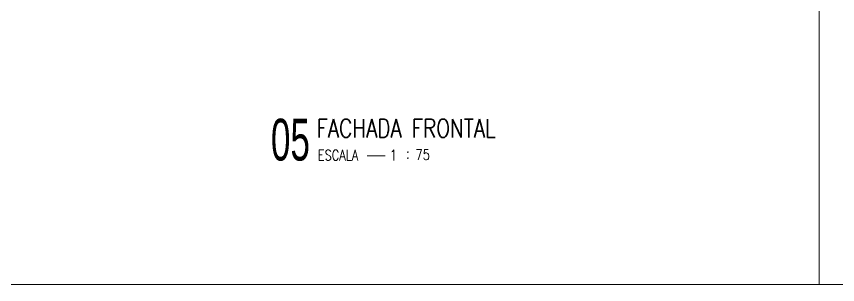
# Model space of a CAD drawing. Header units: millimetres. Extents: x 1345 to 2117, y 1214 to 1365.
# Drawn here: x 1455.98 to 1476.36, y 1277.8 to 1284.45 of the extents above; entities that cross this region are included whole.
import ezdxf
from ezdxf.enums import TextEntityAlignment as Align

# ---------------------------------------------------------------- set-up
doc = ezdxf.new("R2010")
doc.units = ezdxf.units.MM
doc.header["$LTSCALE"] = 0.5
for name, color, linetype, lineweight in [('E-TXT-G', 3, 'Continuous', 30), ('E-TXT-W', 7, 'Continuous', 15), ('E-TXT-Y', 2, 'Continuous', 40)]:
    doc.layers.add(name, color=color, linetype=linetype, lineweight=lineweight)
doc.styles.add('REG140', font='romans.shx', dxfattribs={"width": 0.8, "height": 0.35})
doc.styles.add('REG80', font='romans.shx', dxfattribs={"width": 0.8, "height": 0.1})
doc.styles.add('SANSSERIF', font='sas_____.pfb', dxfattribs={"height": 1})
doc.styles.add('SANSSERIF2', font='sanssb__.ttf', dxfattribs={"width": 0.8})

# ---------------------------------------------------------------- blocks, each defined once
blk = doc.blocks.new('IND_DES')
at = {"layer": 'E-TXT-W'}
blk.add_line((0.0269, -0.2428), (0.1984, -0.2428), dxfattribs=at)
at = {"layer": 'E-TXT-G', "style": 'REG80', "width": 0.8}
for s, p in [('ESCALA', (-0.4463, -0.2864)), ('1', (0.2426, -0.2864)), (':', (0.3988, -0.2706))]:
    blk.add_text(s, height=0.1, dxfattribs=at).set_placement(p)
blk.add_attdef('ESCALA', (0.4897, -0.2812), '', height=0.1, dxfattribs=at)
at = {"layer": 'E-TXT-W', "style": 'SANSSERIF2', "width": 0.6}
blk.add_attdef('00', text='', height=0.4, dxfattribs=at).set_placement((-0.7083, -0.2881), align=Align.CENTER)
at = {"layer": 'E-TXT-Y', "style": 'REG140', "width": 0.8}
for tag, p in [('PROJETO', (-0.4563, 0.1829)), ('DESENHO', (-0.4582, -0.0658))]:
    blk.add_attdef(tag, p, '', height=0.175, dxfattribs=at)

msp = doc.modelspace()

# ---------------------------------------------------------------- linework, layer by layer
at = {"layer": 'E-TXT-W'}
for p, q in [((1475.906, 1277.801), (1475.906, 1294.838)), ((1436.287, 1277.801), (1495.987, 1277.801))]:
    msp.add_line(p, q, dxfattribs=at)

# ---------------------------------------------------------------- block references
at = {"lineweight": 18}
ref = msp.add_blockref('IND_DES', (1464.619, 1281.622), dxfattribs=dict(at, xscale=2.591993519999988, yscale=2.591993519999988, zscale=2.591993519999988))
ref.add_attrib('00', '05', dxfattribs={"layer": 'E-TXT-W', "height": 1.0368, "style": 'SANSSERIF', "width": 0.6}).set_placement((1462.783, 1280.876), align=Align.CENTER)
ref.add_attrib('DESENHO', 'FACHADA FRONTAL', (1463.431, 1281.452), dxfattribs={"layer": 'E-TXT-Y', "height": 0.4536, "style": 'REG140', "width": 0.8})
ref.add_attrib('ESCALA', '75', (1465.888, 1280.893), dxfattribs={"layer": 'E-TXT-G', "height": 0.2592, "style": 'REG80', "width": 0.8})

doc.saveas('drawing.dxf')
